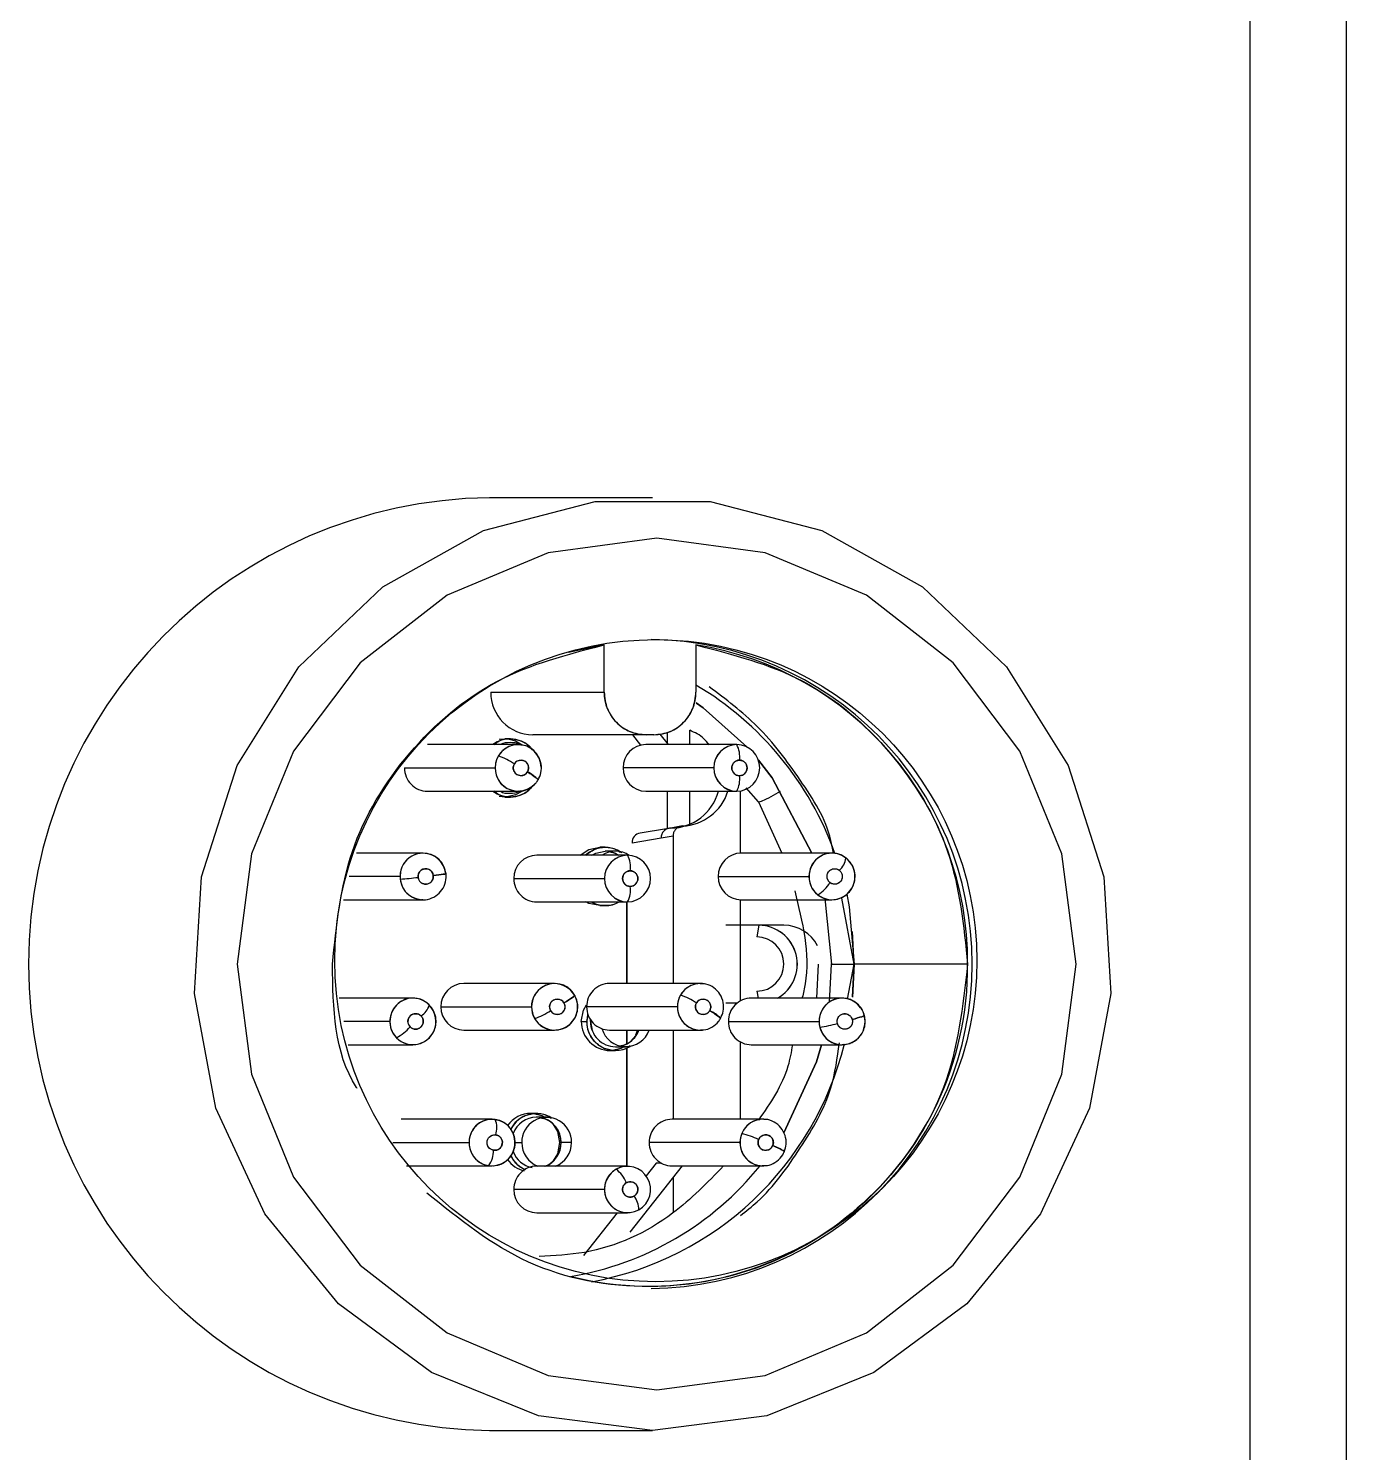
# Model space of a CAD drawing. Header units: millimetres. Extents: x 10 to 584, y 10 to 410.
# Drawn here: x 172.725 to 173.856, y 77.174 to 78.396 of the extents above; entities that cross this region are included whole.
import ezdxf

# ---------------------------------------------------------------- set-up
doc = ezdxf.new("R2010")
doc.units = ezdxf.units.MM

msp = doc.modelspace()

# ---------------------------------------------------------------- linework, layer by layer
at = {"color": 7, "linetype": 'Continuous', "lineweight": 25}
for p, q in [((173.77311, 77.04991), (173.77311, 79.47006)), ((173.85574, 77.04709), (173.85574, 79.47288)), ((173.26047, 77.99332), (173.12039, 77.99332)), ((173.21881, 77.86708), (173.18828, 77.86072)), ((173.21445, 77.86708), (173.21881, 77.86708)), ((173.21881, 77.82665), (173.21881, 77.86708)), ((173.2976, 77.86708), (173.2976, 77.82665)), ((173.12156, 77.82665), (173.21881, 77.82665)), ((173.14511, 77.78159), (173.06721, 77.78159)), ((173.12876, 77.78612), (173.13351, 77.78659)), ((173.13814, 77.78659), (173.13351, 77.78659)), ((173.25492, 77.78998), (173.15768, 77.78998)), ((173.24306, 77.78998), (173.25012, 77.78103)), ((173.33263, 77.78159), (173.25471, 77.78159)), ((173.26148, 77.78998), (173.25492, 77.78998)), ((173.27399, 77.78159), (173.26703, 77.79042)), ((173.04751, 77.76159), (173.12542, 77.76159)), ((173.31293, 77.76159), (173.23502, 77.76159)), ((173.1564, 77.74481), (173.15734, 77.74593)), ((173.3512, 77.73236), (173.34063, 77.74463)), ((173.06721, 77.74159), (173.14511, 77.74159)), ((173.13351, 77.73659), (173.12877, 77.73705)), ((173.13351, 77.73659), (173.13814, 77.73659)), ((173.25471, 77.74159), (173.33263, 77.74159)), ((173.33572, 77.68846), (173.33572, 77.74183)), ((173.3512, 77.73236), (173.37128, 77.68847)), ((173.27228, 77.70946), (173.2498, 77.70569)), ((173.27484, 77.70989), (173.27228, 77.70946)), ((173.28617, 77.71176), (173.27605, 77.70999)), ((173.26767, 77.70132), (173.24275, 77.69714)), ((173.27794, 77.70309), (173.26767, 77.70132)), ((173.27794, 77.70309), (173.27794, 77.57665)), ((173.06345, 77.68847), (173.00635, 77.68847)), ((173.23887, 77.68665), (173.16096, 77.68665)), ((173.21981, 77.69347), (173.21518, 77.69347)), ((173.22872, 77.69014), (173.21981, 77.69014)), ((173.4143, 77.68847), (173.33638, 77.68847)), ((173.04375, 77.66847), (173.00002, 77.66847)), ((173.14127, 77.66665), (173.21917, 77.66665)), ((173.31669, 77.66847), (173.39459, 77.66847)), ((173.39463, 77.66847), (173.39459, 77.66847)), ((172.99527, 77.64847), (173.06345, 77.64847)), ((173.16096, 77.64665), (173.23887, 77.64665)), ((173.23802, 77.64665), (173.23802, 77.57665)), ((173.33572, 77.56169), (173.33572, 77.64848)), ((173.33638, 77.64847), (173.4143, 77.64847)), ((173.40826, 77.64943), (173.41403, 77.59332)), ((173.43334, 77.59332), (173.4227, 77.64991)), ((173.21518, 77.64347), (173.21981, 77.64347)), ((173.34478, 77.62665), (173.32336, 77.62665)), ((173.37305, 77.62665), (173.34478, 77.62665)), ((173.35164, 77.62665), (173.3499, 77.61665)), ((173.43334, 77.59332), (173.43199, 77.62139)), ((173.40245, 77.59332), (173.4009, 77.56409)), ((173.4121, 77.56076), (173.41403, 77.59332)), ((173.41403, 77.59332), (173.41325, 77.59332)), ((173.41403, 77.59332), (173.43334, 77.59332)), ((173.42767, 77.56317), (173.43334, 77.59332)), ((173.43342, 77.59332), (173.43199, 77.56494)), ((173.43199, 77.56523), (173.43334, 77.59332)), ((173.53067, 77.59332), (173.43342, 77.59332)), ((173.17633, 77.57665), (173.09841, 77.57665)), ((173.17843, 77.57635), (173.1769, 77.57664)), ((173.30141, 77.57665), (173.2235, 77.57665)), ((173.05475, 77.56409), (172.99147, 77.56409)), ((173.42299, 77.56409), (173.34508, 77.56409)), ((173.3499, 77.56998), (173.35092, 77.56409)), ((173.42523, 77.56386), (173.42305, 77.56409)), ((173.07872, 77.55665), (173.15663, 77.55665)), ((173.28172, 77.55665), (173.20381, 77.55665)), ((173.20463, 77.55019), (173.20389, 77.54409)), ((173.20389, 77.54409), (173.20502, 77.54987)), ((173.32336, 77.55998), (173.33312, 77.55998)), ((173.03505, 77.54409), (172.99539, 77.54409)), ((173.03505, 77.54409), (173.03525, 77.54409)), ((173.09841, 77.53665), (173.17633, 77.53665)), ((173.17631, 77.53665), (173.17739, 77.53676)), ((173.19926, 77.54409), (173.20389, 77.54409)), ((173.20717, 77.54409), (173.20723, 77.5457)), ((173.20747, 77.54567), (173.20717, 77.54409)), ((173.20717, 77.54409), (173.20817, 77.54409)), ((173.20717, 77.54409), (173.20867, 77.53641)), ((173.2235, 77.53665), (173.30141, 77.53665)), ((173.23802, 77.53665), (173.23802, 77.52499)), ((173.27794, 77.53665), (173.27794, 77.46019)), ((173.32539, 77.54409), (173.4033, 77.54409)), ((173.33572, 77.46019), (173.33572, 77.5265)), ((172.9993, 77.52409), (173.05475, 77.52409)), ((173.22388, 77.5191), (173.2285, 77.5191)), ((173.2285, 77.52243), (173.23742, 77.52243)), ((173.23802, 77.52104), (173.23802, 77.41999)), ((173.34508, 77.52409), (173.42299, 77.52409)), ((173.16062, 77.46519), (173.15599, 77.46519)), ((173.12264, 77.46019), (173.04472, 77.46019)), ((173.12583, 77.45975), (173.12151, 77.46016)), ((173.16953, 77.46186), (173.16062, 77.46186)), ((173.3551, 77.46019), (173.2772, 77.46019)), ((173.03757, 77.44019), (173.10294, 77.44019)), ((173.1032, 77.44019), (173.10294, 77.44019)), ((173.14233, 77.44019), (173.1482, 77.44019)), ((173.18196, 77.44019), (173.18061, 77.44019)), ((173.19087, 77.44019), (173.18196, 77.44019)), ((173.33541, 77.44019), (173.2575, 77.44019)), ((173.04932, 77.42019), (173.12264, 77.42019)), ((173.23887, 77.41999), (173.16096, 77.41999)), ((173.24116, 77.3634), (173.28593, 77.42019)), ((173.26345, 77.4225), (173.25488, 77.41164)), ((173.268, 77.4225), (173.26345, 77.4225)), ((173.2772, 77.42019), (173.3551, 77.42019)), ((173.27794, 77.41006), (173.27794, 77.37986)), ((173.21917, 77.39999), (173.14127, 77.39999)), ((173.16096, 77.37998), (173.23887, 77.37998)), ((173.22993, 77.37998), (173.20102, 77.34332)), ((173.24857, 77.38258), (173.24894, 77.3828)), ((173.12039, 77.19332), (173.26047, 77.19332))]:
    msp.add_line(p, q, dxfattribs=at)
at = {"color": 59, "linetype": 'Continuous', "lineweight": 25}
for p, q in [((173.29225, 77.78159), (173.29225, 77.79391)), ((173.27305, 77.79191), (173.27305, 77.78279)), ((173.27305, 77.74159), (173.27305, 77.70959)), ((173.29225, 77.71332), (173.29225, 77.74159)), ((173.23821, 77.64665), (173.23821, 77.57665)), ((173.23821, 77.53665), (173.23821, 77.52512)), ((173.23821, 77.52111), (173.23821, 77.41999))]:
    msp.add_line(p, q, dxfattribs=at)
at = {"color": 7, "linetype": 'Continuous', "lineweight": 25, "flags": 128}
for points in [[(173.26047, 77.19332), (173.1625, 77.20589), (173.07069, 77.2428), (172.99081, 77.30173), (172.92787, 77.37899), (172.88582, 77.46971), (172.86732, 77.5682), (172.87352, 77.66827), (172.90403, 77.76363), (172.95694, 77.84829), (173.02892, 77.91693), (173.11545, 77.96523), (173.2111, 77.99016), (173.30984, 77.99016), (173.40548, 77.96523), (173.49201, 77.91693), (173.56399, 77.84829), (173.6169, 77.76363), (173.64741, 77.66827), (173.65361, 77.5682), (173.63511, 77.46971), (173.59307, 77.37899), (173.53013, 77.30173), (173.45024, 77.2428), (173.35843, 77.20589), (173.26047, 77.19332)], [(173.62375, 77.59332), (173.61149, 77.68788), (173.57555, 77.776), (173.51836, 77.85167), (173.44384, 77.90973), (173.35707, 77.94623), (173.26394, 77.95868), (173.17081, 77.94623), (173.08404, 77.90973), (173.00952, 77.85167), (172.95234, 77.776), (172.91639, 77.68788), (172.90413, 77.59332), (172.91639, 77.49875), (172.95234, 77.41064), (173.00952, 77.33497), (173.08404, 77.27691), (173.17081, 77.24041), (173.26394, 77.22796), (173.35707, 77.24041), (173.44384, 77.27691), (173.51836, 77.33497), (173.57555, 77.41064), (173.61149, 77.49875), (173.62375, 77.59332)], [(173.34127, 77.77956), (173.30375, 77.8131), (173.29777, 77.81739)], [(173.29795, 77.81725), (173.30375, 77.8131), (173.34127, 77.77956)], [(173.13608, 77.78645), (173.14293, 77.78468), (173.14861, 77.78133)], [(173.15306, 77.75815), (173.15521, 77.75681), (173.15719, 77.75552), (173.15892, 77.75434), (173.16034, 77.7533), (173.16139, 77.75244), (173.16202, 77.75181), (173.16223, 77.75142), (173.162, 77.75128)], [(173.35121, 77.76822), (173.36293, 77.753), (173.39708, 77.68847)], [(173.39708, 77.68847), (173.36293, 77.753), (173.35121, 77.76822)], [(173.14814, 77.74148), (173.14293, 77.73849), (173.13567, 77.73668)], [(173.19828, 77.68665), (173.20576, 77.69157), (173.21518, 77.69347)], [(173.2082, 77.68665), (173.21164, 77.68849), (173.21981, 77.69014)], [(173.22427, 77.68966), (173.22797, 77.68849), (173.23141, 77.68665)], [(173.07228, 77.66924), (173.07479, 77.66954), (173.0771, 77.66983), (173.07914, 77.67009), (173.08083, 77.67033), (173.0821, 77.67052), (173.08291, 77.67066), (173.08321, 77.67075), (173.08301, 77.67078)], [(173.08301, 77.67078), (173.08321, 77.67075), (173.08291, 77.67066), (173.0821, 77.67052), (173.08083, 77.67033), (173.07914, 77.67009), (173.0771, 77.66983), (173.07479, 77.66954), (173.07228, 77.66924)], [(173.21518, 77.64347), (173.20576, 77.64537), (173.20316, 77.64665)], [(173.42693, 77.65335), (173.42911, 77.64236), (173.43342, 77.59332)], [(173.19338, 77.56665), (173.19361, 77.56652), (173.19341, 77.56614), (173.19276, 77.56553), (173.19169, 77.5647), (173.19025, 77.56369), (173.1885, 77.56254), (173.1865, 77.56128), (173.18433, 77.55998)], [(173.18433, 77.55998), (173.1865, 77.56128), (173.1885, 77.56254), (173.19025, 77.56369), (173.19169, 77.5647), (173.19276, 77.56553), (173.19341, 77.56614), (173.19361, 77.56652), (173.19338, 77.56665)], [(173.19926, 77.54409), (173.20113, 77.55366), (173.2037, 77.55842)], [(173.30941, 77.55332), (173.31159, 77.55202), (173.31359, 77.55077), (173.31534, 77.54961), (173.31678, 77.5486), (173.31784, 77.54777), (173.31849, 77.54716), (173.31871, 77.54678), (173.31847, 77.54665)], [(173.43166, 77.54579), (173.43409, 77.54645), (173.43634, 77.54709), (173.43832, 77.54768), (173.43996, 77.54819), (173.44119, 77.54862), (173.44196, 77.54893), (173.44225, 77.54912), (173.44204, 77.54919)], [(173.44204, 77.54919), (173.44225, 77.54912), (173.44196, 77.54893), (173.44119, 77.54862), (173.43996, 77.54819), (173.43832, 77.54768), (173.43634, 77.54709), (173.43409, 77.54645), (173.43166, 77.54579)], [(173.24738, 77.53665), (173.24662, 77.53453), (173.24561, 77.53234)], [(173.23616, 77.52243), (173.2333, 77.521), (173.22604, 77.51919)], [(173.37295, 77.44866), (173.40094, 77.50937), (173.4052, 77.52409)], [(173.4052, 77.52409), (173.40094, 77.50937), (173.37295, 77.44867)], [(173.15831, 77.46508), (173.16541, 77.46329), (173.16845, 77.46176)], [(173.17481, 77.45631), (173.17874, 77.44976), (173.18061, 77.44019)], [(173.18061, 77.44019), (173.17874, 77.43063), (173.17446, 77.42367)], [(173.36347, 77.4376), (173.36578, 77.43659), (173.36792, 77.43562), (173.3698, 77.43472), (173.37135, 77.43394), (173.3725, 77.43329), (173.37322, 77.43281), (173.37347, 77.43252), (173.37326, 77.43242)]]:
    msp.add_lwpolyline(points, dxfattribs=at)
at = {"color": 7, "linetype": 'Continuous', "lineweight": 25}
msp.add_circle((173.26313, 77.59624), 0.27541, dxfattribs=at)
for centre, radius, start, end in [((173.12499, 77.59332), 0.40003, 90.65956, 269.34044), ((173.2562, 77.59332), 0.27835, 270.63931, 89.36069), ((173.25534, 77.595), 0.27534, 359.64895, 81.17092), ((173.15707, 77.59515), 0.27599, 19.72655, 59.39083), ((173.15796, 77.82638), 0.0364, 179.57219, 269.55193), ((173.2552, 77.82638), 0.0364, 179.57219, 269.55193), ((173.2612, 77.82638), 0.0364, 270.44807, 0.42781), ((173.13814, 77.76224), 0.02434, 48.98398, 127.35945), ((173.14511, 77.76184), 0.01969, 1.24044, 180.72511), ((173.1451, 77.76206), 0.01952, 79.72297, 149.79041), ((173.25487, 77.76174), 0.01985, 90.45729, 180.42602), ((173.33287, 77.76159), 0.02, 90.68997, 269.31003), ((173.33278, 77.76174), 0.01985, 90.43406, 180.42614), ((173.314, 77.77149), 0.02119, 351.21655, 28.4603), ((173.33238, 77.76159), 0.02, 270.71308, 89.28692), ((173.14509, 77.76149), 0.0198, 148.33028, 313.87774), ((173.10793, 77.71491), 0.06048, 55.94294, 70.39149), ((173.06736, 77.76143), 0.01984, 179.55082, 269.56587), ((173.14507, 77.76126), 0.01965, 179.05429, 318.46005), ((173.14741, 77.76155), 0.00659, 148.2454, 328.97406), ((173.14745, 77.76162), 0.00659, 328.28836, 148.93111), ((173.14154, 77.73306), 0.02762, 41.52334, 65.34405), ((173.25487, 77.76144), 0.01985, 179.57398, 269.54271), ((173.33278, 77.76144), 0.01985, 179.57386, 269.56594), ((173.33502, 77.76159), 0.00667, 90.70192, 269.29808), ((173.33486, 77.76159), 0.00667, 270.70192, 89.29808), ((173.31402, 77.75168), 0.02117, 331.51914, 8.79826), ((173.13814, 77.76092), 0.02433, 232.61275, 311.05767), ((173.25127, 77.69729), 0.00852, 99.95026, 181.0227), ((173.06342, 77.6687), 0.0197, 6.04064, 187.40671), ((173.06344, 77.66873), 0.01969, 5.83995, 180.75089), ((173.16112, 77.6668), 0.01985, 90.45218, 180.44251), ((173.2198, 77.6691), 0.02437, 54.10544, 133.9122), ((173.22872, 77.66904), 0.0211, 56.26116, 123.38745), ((173.23912, 77.66665), 0.02, 90.69727, 269.30273), ((173.23903, 77.66679), 0.01986, 90.45207, 180.4195), ((173.22024, 77.67655), 0.0212, 351.22244, 28.45441), ((173.23862, 77.66665), 0.02, 270.72039, 89.27961), ((173.33655, 77.66861), 0.01986, 90.48009, 180.4146), ((173.41429, 77.66871), 0.0197, 359.29463, 180.70537), ((173.40927, 77.6867), 0.01722, 311.21469, 352.02452), ((173.06575, 77.66855), 0.00657, 6.03701, 187.41305), ((173.24127, 77.66665), 0.00667, 90.70192, 269.29808), ((173.24111, 77.66665), 0.00667, 270.70192, 89.29808), ((173.06357, 77.66829), 0.01982, 179.47374, 270.95731), ((173.0239, 77.94322), 0.27778, 274.12402, 277.30891), ((173.06355, 77.66826), 0.01978, 186.07751, 274.48048), ((173.06577, 77.66839), 0.00657, 186.03701, 7.41305), ((173.16111, 77.66649), 0.01984, 179.55082, 269.56587), ((173.23903, 77.6665), 0.01985, 179.57386, 269.56594), ((173.22024, 77.65675), 0.0212, 331.54559, 8.77756), ((173.33654, 77.66832), 0.01985, 179.57398, 269.54271), ((173.41429, 77.66823), 0.0197, 179.29842, 0.70158), ((173.3825, 77.68231), 0.03566, 303.67602, 327.58796), ((173.21981, 77.6678), 0.02433, 240.39942, 299.60058), ((173.3512, 77.59327), 0.03339, 299.09319, 89.24119), ((173.35112, 77.59325), 0.03341, 299.22553, 89.10885), ((173.37293, 77.59385), 0.0328, 27.56034, 89.79574), ((173.34961, 77.59332), 0.02334, 270.69942, 89.30058), ((173.25724, 77.5905), 0.27344, 255.86018, 0.5908), ((173.09857, 77.5568), 0.01985, 90.45729, 180.42602), ((173.17627, 77.55675), 0.01978, 30.04193, 210.72454), ((173.17633, 77.55689), 0.0197, 359.29842, 180.70158), ((173.22365, 77.55681), 0.01984, 90.43413, 180.44918), ((173.30153, 77.55682), 0.01982, 85.0833, 180.50053), ((173.30144, 77.55704), 0.01961, 80.71967, 150.63396), ((173.0549, 77.54424), 0.01985, 90.43406, 180.42614), ((173.05452, 77.54421), 0.01993, 359.66541, 73.77484), ((173.17862, 77.55669), 0.00659, 30.01272, 210.75375), ((173.30163, 77.55662), 0.01997, 149.85707, 270.06328), ((173.26423, 77.50796), 0.06205, 56.97772, 71.06936), ((173.30375, 77.55669), 0.00659, 329.24625, 149.98728), ((173.34523, 77.54425), 0.01984, 90.43413, 180.44918), ((173.42294, 77.54431), 0.01972, 36.01444, 195.6255), ((173.42299, 77.54434), 0.0197, 359.29842, 180.70158), ((173.05475, 77.54409), 0.01985, 224.66414, 44.70312), ((173.05707, 77.54409), 0.00662, 44.69, 224.67744), ((173.05706, 77.5441), 0.00662, 224.70622, 44.66122), ((173.05207, 77.56349), 0.01765, 303.34302, 342.03729), ((173.09857, 77.5565), 0.01985, 179.57398, 269.54271), ((173.17633, 77.55641), 0.0197, 179.29842, 0.70158), ((173.13912, 77.60543), 0.06213, 288.9235, 303.00323), ((173.17867, 77.55662), 0.00659, 210.0466, 30.71988), ((173.22365, 77.5565), 0.01984, 179.55082, 269.56587), ((173.3015, 77.55645), 0.01979, 179.40961, 274.59114), ((173.30371, 77.55662), 0.00659, 149.28012, 329.9534), ((173.29808, 77.52754), 0.02816, 42.95786, 66.26457), ((173.05475, 77.54385), 0.0197, 179.29842, 0.70158), ((173.02077, 77.56721), 0.04206, 298.18707, 318.6811), ((173.17632, 77.55627), 0.01958, 209.41658, 325.38452), ((173.22406, 77.5439), 0.02481, 179.55933, 269.56888), ((173.22851, 77.54377), 0.02462, 179.23593, 300.65878), ((173.22867, 77.54393), 0.0215, 179.54975, 269.56065), ((173.23742, 77.54374), 0.02126, 195.86055, 340.53155), ((173.22833, 77.54386), 0.02146, 282.48388, 340.36635), ((173.34523, 77.54394), 0.01984, 179.55082, 269.56587), ((173.42299, 77.54385), 0.0197, 179.29842, 0.70158), ((173.38372, 77.6634), 0.12603, 279.23655, 286.23823), ((173.15877, 77.59051), 0.27416, 280.36437, 346.13651), ((173.15606, 77.44067), 0.02452, 90.14813, 144.65036), ((173.16061, 77.44072), 0.02445, 56.83941, 153.20291), ((173.12263, 77.44043), 0.0197, 359.29463, 180.70537), ((173.1224, 77.44023), 0.01999, 262.68492, 81.32059), ((173.10714, 77.45275), 0.01966, 342.37233, 21.62744), ((173.16082, 77.44035), 0.02151, 90.5345, 158.94986), ((173.16953, 77.44045), 0.02134, 359.29292, 180.70708), ((173.1604, 77.44034), 0.02156, 359.61001, 77.46813), ((173.27735, 77.44035), 0.01985, 90.43908, 180.45561), ((173.35523, 77.44037), 0.01982, 88.09407, 180.51074), ((173.35517, 77.44052), 0.01968, 88.36279, 157.7429), ((173.12263, 77.43995), 0.0197, 179.29842, 0.70158), ((173.12488, 77.4402), 0.00666, 262.62591, 81.33132), ((173.16974, 77.44003), 0.02154, 179.5627, 248.50116), ((173.16035, 77.44007), 0.02161, 291.63995, 0.32715), ((173.16925, 77.44009), 0.02163, 291.65601, 0.28014), ((173.27734, 77.44003), 0.01984, 179.53772, 269.57897), ((173.35525, 77.44012), 0.0199, 156.77778, 277.58296), ((173.35519, 77.43998), 0.01978, 179.39195, 277.84722), ((173.31674, 77.36905), 0.08147, 64.83514, 75.62527), ((173.3574, 77.44014), 0.00658, 156.27789, 337.3113), ((173.35745, 77.44024), 0.00658, 336.30772, 157.28147), ((173.10095, 77.43362), 0.02307, 325.03221, 359.94968), ((173.16098, 77.44006), 0.02496, 207.18635, 247.44431), ((173.16085, 77.44004), 0.02154, 200.59679, 259.90148), ((173.3526, 77.40401), 0.0353, 53.75753, 72.0606), ((173.15611, 77.43977), 0.0246, 215.31156, 256.20622), ((173.16111, 77.40014), 0.01984, 90.43413, 180.44918), ((173.1457, 77.58802), 0.26646, 279.58778, 320.9613), ((173.23898, 77.40005), 0.01993, 119.48892, 298.76789), ((173.23903, 77.40013), 0.01985, 90.43406, 180.42614), ((173.23876, 77.39992), 0.01993, 299.48226, 118.77454), ((173.20966, 77.3935), 0.03084, 23.47637, 50.7641), ((173.24123, 77.40001), 0.00664, 119.51708, 298.74856), ((173.24115, 77.39996), 0.00664, 299.51708, 118.74856), ((173.16112, 77.39983), 0.01985, 179.55749, 269.54782), ((173.23903, 77.39984), 0.01986, 179.5805, 269.54793), ((173.23123, 77.38292), 0.01734, 358.86305, 40.48437)]:
    msp.add_arc(centre, radius, start, end, dxfattribs=at)
for centre, start_param, end_param in [((173.27583, 77.75334), 3.1472912, 4.4377866), ((173.28451, 77.75509), 3.1803685, 4.3956884)]:
    msp.add_ellipse(centre, major_axis=(0, 0.04336), ratio=0.9842078, start_param=start_param, end_param=end_param, dxfattribs=at)
for points, knots in [([(172.98574, 77.59332), (172.9891, 77.62622), (172.99582, 77.69203), (173.04816, 77.77771), (173.12408, 77.84268), (173.18723, 77.85894), (173.21881, 77.86708)], [0, 0, 0, 0, 0.2500093, 0.5000127, 0.7500072, 1, 1, 1, 1]), ([(173.2976, 77.86708), (173.32917, 77.85894), (173.39232, 77.84267), (173.46826, 77.77771), (173.52058, 77.69202), (173.52731, 77.62622), (173.53067, 77.59332)], [0, 0, 0, 0, 0.2499914, 0.5000001, 0.7499919, 1, 1, 1, 1]), ([(173.41546, 77.68849), (173.41485, 77.69217), (173.41106, 77.71502), (173.38714, 77.75204), (173.35339, 77.79785), (173.32327, 77.82045), (173.30894, 77.83121)], [0, 0, 0, 0, 0.0611082, 0.3795246, 0.7047014, 1, 1, 1, 1]), ([(173.21881, 77.82665), (173.21935, 77.82185), (173.22044, 77.81224), (173.22879, 77.80012), (173.24072, 77.79164), (173.25019, 77.79054), (173.25492, 77.78998)], [0, 0, 0, 0, 0.2499801, 0.4999969, 0.7499711, 1, 1, 1, 1]), ([(173.26148, 77.78998), (173.26622, 77.79054), (173.27568, 77.79164), (173.28762, 77.80012), (173.29597, 77.81224), (173.29705, 77.82185), (173.2976, 77.82665)], [0, 0, 0, 0, 0.2500295, 0.5000019, 0.7500193, 1, 1, 1, 1]), ([(173.30894, 77.78143), (173.30751, 77.78326), (173.30315, 77.78889), (173.29664, 77.79189), (173.29225, 77.79391)], [0, 0, 0, 0, 0.3258435, 1, 1, 1, 1]), ([(173.12416, 77.78159), (173.12562, 77.78272), (173.12966, 77.78584), (173.13824, 77.78718), (173.14764, 77.7852), (173.15435, 77.78138), (173.15648, 77.7779), (173.15691, 77.77719)], [0, 0, 0, 0, 0.1492415, 0.4106404, 0.6718383, 0.9331444, 1, 1, 1, 1]), ([(173.14698, 77.78115), (173.14676, 77.7813), (173.14424, 77.78306), (173.13815, 77.78339), (173.13229, 77.78315), (173.12996, 77.78159), (173.12995, 77.78159)], [0, 0, 0, 0, 0.0464053, 0.522177, 0.9983713, 1, 1, 1, 1]), ([(173.16222, 77.75136), (173.16315, 77.75335), (173.16515, 77.75762), (173.16518, 77.76506), (173.16251, 77.7723), (173.15728, 77.77797), (173.15107, 77.78125), (173.14683, 77.78126), (173.14512, 77.78127)], [0, 0, 0, 0, 0.1561962, 0.3352066, 0.5161441, 0.6976562, 0.8786886, 1, 1, 1, 1]), ([(173.15306, 77.75815), (173.15253, 77.75745), (173.15148, 77.75606), (173.14944, 77.75515), (173.14777, 77.75487), (173.14604, 77.75494), (173.14439, 77.75558), (173.14299, 77.75659), (173.14183, 77.75789), (173.14109, 77.75951), (173.14082, 77.76124), (173.14088, 77.763), (173.14143, 77.76421), (173.14181, 77.76502)], [0, 0, 0, 0, 0.125288, 0.2491914, 0.3118294, 0.3725808, 0.4996827, 0.5621407, 0.6225536, 0.7498032, 0.811295, 0.8730327, 1, 1, 1, 1]), ([(173.14181, 77.76502), (173.14233, 77.76572), (173.14338, 77.76712), (173.14542, 77.76802), (173.1471, 77.76831), (173.14882, 77.76823), (173.15047, 77.7676), (173.15187, 77.76658), (173.15304, 77.76529), (173.15376, 77.76366), (173.15405, 77.76194), (173.15397, 77.76017), (173.15343, 77.75897), (173.15306, 77.75815)], [0, 0, 0, 0, 0.1250754, 0.2493443, 0.3120073, 0.3723922, 0.4995284, 0.5621149, 0.6226564, 0.7497849, 0.8115412, 0.873123, 1, 1, 1, 1]), ([(173.33494, 77.75492), (173.33408, 77.75502), (173.33235, 77.75521), (173.33054, 77.75652), (173.32945, 77.75783), (173.32862, 77.75937), (173.3283, 77.76114), (173.32844, 77.76288), (173.32892, 77.76456), (173.32993, 77.76603), (173.33124, 77.76716), (173.33276, 77.76802), (173.33406, 77.76816), (173.33494, 77.76825)], [0, 0, 0, 0, 0.1253427, 0.249261, 0.3118636, 0.3723832, 0.4996305, 0.5621222, 0.6226339, 0.7498579, 0.8115705, 0.8731289, 1, 1, 1, 1]), ([(173.33494, 77.76825), (173.33581, 77.76815), (173.33753, 77.76796), (173.33933, 77.76664), (173.34045, 77.76534), (173.34126, 77.76379), (173.34158, 77.76203), (173.34144, 77.76029), (173.34096, 77.75861), (173.33995, 77.75714), (173.33864, 77.75601), (173.33712, 77.75515), (173.33582, 77.75501), (173.33494, 77.75492)], [0, 0, 0, 0, 0.1253459, 0.2492674, 0.311968, 0.3724741, 0.4995394, 0.5622224, 0.622553, 0.7499382, 0.8115298, 0.873097, 1, 1, 1, 1]), ([(173.1567, 77.74565), (173.15633, 77.74506), (173.15426, 77.7417), (173.14763, 77.73798), (173.13825, 77.73599), (173.12966, 77.73733), (173.12562, 77.74045), (173.12416, 77.74159)], [0, 0, 0, 0, 0.0568636, 0.320951, 0.584929, 0.8491102, 1, 1, 1, 1]), ([(173.1451, 77.7419), (173.14592, 77.74181), (173.14923, 77.74145), (173.15486, 77.74375), (173.15969, 77.7475), (173.16163, 77.75048), (173.16222, 77.75136)], [0, 0, 0, 0, 0.1195687, 0.4830563, 0.8458605, 1, 1, 1, 1]), ([(173.12995, 77.74159), (173.12996, 77.74158), (173.13211, 77.73978), (173.13824, 77.73989), (173.14427, 77.74012), (173.14682, 77.74191), (173.14707, 77.74208)], [0, 0, 0, 0, 0.0017508, 0.4750351, 0.9478993, 1, 1, 1, 1]), ([(173.27605, 77.70999), (173.27495, 77.70985), (173.27273, 77.70958), (173.26996, 77.70758), (173.26802, 77.70472), (173.26779, 77.70246), (173.26767, 77.70132)], [0, 0, 0, 0, 0.24987, 0.4999059, 0.7500187, 1, 1, 1, 1]), ([(173.28617, 77.71176), (173.28521, 77.71163), (173.2833, 77.71136), (173.28079, 77.70977), (173.27895, 77.70748), (173.27805, 77.70512), (173.27797, 77.70361), (173.27794, 77.70309)], [0, 0, 0, 0, 0.2203659, 0.4404412, 0.6604366, 0.8807019, 1, 1, 1, 1]), ([(173.08317, 77.67073), (173.08271, 77.67292), (173.08173, 77.67758), (173.07717, 77.68353), (173.07077, 77.68768), (173.06585, 77.68822), (173.06351, 77.68847)], [0, 0, 0, 0, 0.23070174, 0.49112324, 0.75741522, 1, 1, 1, 1]), ([(173.20314, 77.68665), (173.20545, 77.68851), (173.21032, 77.69241), (173.21977, 77.69396), (173.22778, 77.6929), (173.23143, 77.69015), (173.23248, 77.68936)], [0, 0, 0, 0, 0.27368379, 0.57544572, 0.87697027, 1, 1, 1, 1]), ([(173.23068, 77.68665), (173.22982, 77.68736), (173.22796, 77.68887), (173.22558, 77.6891), (173.22431, 77.68923)], [0, 0, 0, 0, 0.4658462, 1, 1, 1, 1]), ([(173.42632, 77.68431), (173.42475, 77.68534), (173.42119, 77.68768), (173.41503, 77.68879), (173.40877, 77.68798), (173.40315, 77.68538), (173.39841, 77.6809), (173.39534, 77.6751), (173.39431, 77.66893), (173.39513, 77.66257), (173.39777, 77.65681), (173.40089, 77.65391), (173.40227, 77.65263)], [0, 0, 0, 0, 0.0904018, 0.2048582, 0.2952484, 0.3948796, 0.500009, 0.6051359, 0.7048068, 0.7952313, 0.9095869, 1, 1, 1, 1]), ([(173.42664, 77.68403), (173.42502, 77.68516), (173.42244, 77.68695), (173.4181, 77.68824), (173.41561, 77.68839), (173.4143, 77.68847)], [0, 0, 0, 0, 0.4416257, 0.7053188, 1, 1, 1, 1]), ([(173.4143, 77.64847), (173.41641, 77.64867), (173.42062, 77.64907), (173.42614, 77.65208), (173.43024, 77.65617), (173.43299, 77.66104), (173.4344, 77.66676), (173.43396, 77.67323), (173.43136, 77.67951), (173.42817, 77.68257), (173.42664, 77.68403)], [0, 0, 0, 0, 0.1290785, 0.2565896, 0.3749578, 0.4797035, 0.5953982, 0.7306554, 0.8704499, 1, 1, 1, 1]), ([(173.05924, 77.6677), (173.05924, 77.66858), (173.05923, 77.67034), (173.0603, 77.67232), (173.06146, 77.67358), (173.06287, 77.67459), (173.06456, 77.67511), (173.06628, 77.67518), (173.06798, 77.67488), (173.06953, 77.67403), (173.0708, 77.67285), (173.0718, 77.67141), (173.07209, 77.67011), (173.07228, 77.66924)], [0, 0, 0, 0, 0.1251162, 0.2493164, 0.3118721, 0.3723969, 0.4994511, 0.5621168, 0.6225844, 0.7496394, 0.8115473, 0.8730639, 1, 1, 1, 1]), ([(173.24119, 77.65999), (173.24032, 77.66008), (173.2386, 77.66028), (173.2368, 77.66159), (173.23568, 77.66289), (173.23487, 77.66444), (173.23455, 77.6662), (173.23469, 77.66794), (173.23517, 77.66963), (173.23618, 77.67109), (173.23748, 77.67223), (173.23901, 77.67308), (173.24031, 77.67322), (173.24119, 77.67332)], [0, 0, 0, 0, 0.1253475, 0.2492556, 0.3119582, 0.3724612, 0.4995198, 0.5622002, 0.6225277, 0.7499062, 0.8112015, 0.8730955, 1, 1, 1, 1]), ([(173.24119, 77.67332), (173.24205, 77.67322), (173.24377, 77.67303), (173.24559, 77.67172), (173.24668, 77.6704), (173.24751, 77.66886), (173.24783, 77.6671), (173.24768, 77.66536), (173.2472, 77.66367), (173.24619, 77.66221), (173.24489, 77.66107), (173.24337, 77.66022), (173.24206, 77.66008), (173.24119, 77.65999)], [0, 0, 0, 0, 0.12534357, 0.24926273, 0.31186581, 0.37238191, 0.49963168, 0.56212449, 0.62263669, 0.749857, 0.81157, 0.87313606, 1, 1, 1, 1]), ([(173.4126, 77.66319), (173.41198, 77.66381), (173.41073, 77.66503), (173.41008, 77.66719), (173.41, 77.66891), (173.41027, 77.67064), (173.41108, 77.67223), (173.41224, 77.67353), (173.41364, 77.67455), (173.41531, 77.6751), (173.41703, 77.67518), (173.41875, 77.67492), (173.41986, 77.67422), (173.42061, 77.67375)], [0, 0, 0, 0, 0.1251797, 0.2492991, 0.3118179, 0.3723882, 0.499664, 0.5621257, 0.6226787, 0.7498517, 0.8113971, 0.8732602, 1, 1, 1, 1]), ([(173.4126, 77.66319), (173.41214, 77.66362), (173.4111, 77.66458), (173.41022, 77.6665), (173.40994, 77.66862), (173.4103, 77.67068), (173.41131, 77.67262), (173.4129, 77.67411), (173.41477, 77.67498), (173.41685, 77.67524), (173.41891, 77.67487), (173.42009, 77.67409), (173.42061, 77.67375)], [0, 0, 0, 0, 0.0902934, 0.204838, 0.295154, 0.3949494, 0.5001462, 0.6052107, 0.704773, 0.7953068, 0.9096589, 1, 1, 1, 1]), ([(173.42061, 77.67375), (173.42108, 77.67332), (173.42212, 77.67236), (173.42299, 77.67044), (173.42327, 77.66832), (173.42293, 77.66626), (173.4219, 77.66433), (173.42032, 77.66283), (173.41845, 77.66197), (173.41636, 77.6617), (173.41431, 77.66207), (173.41312, 77.66285), (173.4126, 77.66319)], [0, 0, 0, 0, 0.0906682, 0.2048479, 0.295329, 0.3950348, 0.5002173, 0.6049733, 0.7048508, 0.7953607, 0.9096828, 1, 1, 1, 1]), ([(173.42061, 77.67375), (173.42124, 77.67314), (173.42249, 77.67192), (173.42313, 77.66976), (173.42323, 77.66804), (173.42295, 77.6663), (173.42213, 77.66471), (173.42098, 77.66341), (173.41958, 77.66239), (173.4179, 77.66184), (173.41619, 77.66176), (173.41447, 77.66203), (173.41335, 77.66272), (173.4126, 77.66319)], [0, 0, 0, 0, 0.1251495, 0.2492389, 0.3119502, 0.372318, 0.4997346, 0.5621757, 0.6227141, 0.7499166, 0.8114472, 0.8729554, 1, 1, 1, 1]), ([(173.07228, 77.66924), (173.07229, 77.66836), (173.0723, 77.6666), (173.07122, 77.66462), (173.07007, 77.66336), (173.06865, 77.66235), (173.06697, 77.66183), (173.06525, 77.66176), (173.06355, 77.66207), (173.06199, 77.6629), (173.06074, 77.6641), (173.05972, 77.66553), (173.05943, 77.66683), (173.05924, 77.6677)], [0, 0, 0, 0, 0.125307, 0.2493389, 0.3120282, 0.3724508, 0.4995061, 0.5621722, 0.6226322, 0.7496956, 0.8113304, 0.8730629, 1, 1, 1, 1]), ([(173.06208, 77.64877), (173.06263, 77.64865), (173.06562, 77.64802), (173.07124, 77.64969), (173.0776, 77.65371), (173.08198, 77.66), (173.08352, 77.66606), (173.08329, 77.66966), (173.08322, 77.67075)], [0, 0, 0, 0, 0.0480064, 0.26293416, 0.47660408, 0.69052549, 0.90559203, 1, 1, 1, 1]), ([(173.23111, 77.64665), (173.23049, 77.6462), (173.22726, 77.64385), (173.21981, 77.64317), (173.21235, 77.64384), (173.20912, 77.6462), (173.2085, 77.64665)], [0, 0, 0, 0, 0.0953682, 0.4998438, 0.9046377, 1, 1, 1, 1]), ([(173.38234, 77.65605), (173.38898, 77.62929), (173.39661, 77.59857), (173.38973, 77.56856), (173.38884, 77.5647)], [0, 0, 0, 0, 0.871337, 1, 1, 1, 1]), ([(173.40227, 77.65263), (173.40384, 77.65163), (173.40738, 77.64936), (173.4118, 77.64818), (173.41422, 77.6485), (173.41432, 77.64851)], [0, 0, 0, 0, 0.43169418, 0.97765684, 1, 1, 1, 1]), ([(173.00696, 77.4867), (173.0068, 77.48695), (172.98695, 77.51712), (172.98634, 77.55537), (172.98574, 77.59332)], [0, 0, 0, 0, 0.0081592, 1, 1, 1, 1]), ([(173.53067, 77.59332), (173.52657, 77.5571), (173.51837, 77.48468), (173.4554, 77.39262), (173.36522, 77.33096), (173.25854, 77.30983), (173.15039, 77.32953), (173.09456, 77.37449), (173.06685, 77.3968)], [0, 0, 0, 0, 0.1670758, 0.3341479, 0.5012317, 0.6683116, 0.8353915, 1, 1, 1, 1]), ([(173.19361, 77.56645), (173.19292, 77.56756), (173.1914, 77.57), (173.18785, 77.57318), (173.18343, 77.57571), (173.18001, 77.57615), (173.17843, 77.57635)], [0, 0, 0, 0, 0.208757, 0.4572582, 0.7485994, 1, 1, 1, 1]), ([(173.31869, 77.54673), (173.31959, 77.54873), (173.32152, 77.55303), (173.32141, 77.56047), (173.31862, 77.56767), (173.31329, 77.57323), (173.30707, 77.57641), (173.30286, 77.57635), (173.3012, 77.57633)], [0, 0, 0, 0, 0.1566547, 0.3361442, 0.5176495, 0.699764, 0.8811352, 1, 1, 1, 1]), ([(173.06471, 77.5613), (173.06462, 77.56137), (173.06267, 77.56289), (173.05826, 77.56403), (173.05201, 77.56423), (173.04607, 77.56243), (173.04075, 77.55869), (173.03692, 77.55338), (173.03502, 77.54741), (173.03496, 77.541), (173.03676, 77.53492), (173.03945, 77.5316), (173.04064, 77.53014)], [0, 0, 0, 0, 0.0058468, 0.1309179, 0.2297456, 0.3386174, 0.4536071, 0.5684591, 0.6774117, 0.7761947, 0.9011986, 1, 1, 1, 1]), ([(173.06914, 77.55779), (173.06838, 77.55855), (173.06675, 77.56019), (173.06353, 77.56216), (173.0595, 77.56375), (173.05645, 77.56397), (173.05483, 77.56409)], [0, 0, 0, 0, 0.2012079, 0.4332741, 0.699254, 1, 1, 1, 1]), ([(173.17296, 77.55332), (173.17261, 77.55413), (173.17192, 77.55574), (173.17213, 77.55799), (173.17269, 77.55961), (173.1736, 77.5611), (173.17494, 77.56227), (173.1765, 77.56301), (173.17818, 77.56342), (173.17993, 77.56328), (173.18155, 77.56269), (173.18304, 77.56178), (173.18381, 77.56071), (173.18433, 77.55998)], [0, 0, 0, 0, 0.1252232, 0.2492221, 0.3119449, 0.3723326, 0.4995153, 0.5621915, 0.6226224, 0.7497147, 0.811363, 0.873101, 1, 1, 1, 1]), ([(173.17739, 77.53676), (173.17839, 77.53683), (173.181, 77.537), (173.1852, 77.53854), (173.18971, 77.54149), (173.19345, 77.54591), (173.19578, 77.55131), (173.19645, 77.55694), (173.19569, 77.56212), (173.19427, 77.56507), (173.19361, 77.56645)], [0, 0, 0, 0, 0.0745052, 0.1933662, 0.3272349, 0.4708335, 0.6169067, 0.7574363, 0.8862635, 1, 1, 1, 1]), ([(173.29804, 77.55998), (173.29856, 77.56069), (173.29959, 77.56211), (173.30161, 77.56305), (173.30328, 77.56337), (173.30501, 77.56332), (173.30667, 77.56272), (173.30808, 77.56172), (173.30927, 77.56045), (173.31003, 77.55883), (173.31034, 77.55712), (173.3103, 77.55535), (173.30977, 77.55414), (173.30941, 77.55332)], [0, 0, 0, 0, 0.1252498, 0.2493572, 0.3118174, 0.3725351, 0.499671, 0.5620073, 0.6226392, 0.7498724, 0.8113701, 0.873079, 1, 1, 1, 1]), ([(173.44221, 77.54907), (173.44172, 77.5506), (173.44062, 77.55402), (173.4369, 77.55891), (173.43208, 77.56214), (173.4279, 77.56364), (173.4259, 77.5638), (173.42523, 77.56386)], [0, 0, 0, 0, 0.2017639, 0.4502502, 0.749293, 0.9161549, 1, 1, 1, 1]), ([(173.05236, 77.53944), (173.05183, 77.54014), (173.05077, 77.54153), (173.05042, 77.54376), (173.05058, 77.54547), (173.05109, 77.54715), (173.05212, 77.54861), (173.05344, 77.54973), (173.05497, 77.55054), (173.0567, 77.55084), (173.05842, 77.55068), (173.06008, 77.55017), (173.06109, 77.54932), (173.06177, 77.54875)], [0, 0, 0, 0, 0.1251941, 0.249265, 0.311823, 0.3723668, 0.4996637, 0.5621452, 0.6224829, 0.7498117, 0.8112007, 0.8731051, 1, 1, 1, 1]), ([(173.06177, 77.54875), (173.0623, 77.54805), (173.06336, 77.54666), (173.0637, 77.54443), (173.06355, 77.54272), (173.06304, 77.54104), (173.06201, 77.53958), (173.06069, 77.53846), (173.05916, 77.53764), (173.05742, 77.53735), (173.05571, 77.53751), (173.05405, 77.53801), (173.05304, 77.53887), (173.05236, 77.53944)], [0, 0, 0, 0, 0.1252037, 0.2492841, 0.3118461, 0.372215, 0.499678, 0.5621643, 0.6225066, 0.7498111, 0.8111863, 0.8730954, 1, 1, 1, 1]), ([(173.05466, 77.52409), (173.05643, 77.52423), (173.05998, 77.5245), (173.06491, 77.52669), (173.06902, 77.52993), (173.07225, 77.53418), (173.07443, 77.53959), (173.07489, 77.54606), (173.0732, 77.55265), (173.07046, 77.55612), (173.06914, 77.55779)], [0, 0, 0, 0, 0.1142857, 0.2297003, 0.3425286, 0.4498448, 0.5722132, 0.7153029, 0.8629244, 1, 1, 1, 1]), ([(173.18433, 77.55998), (173.18468, 77.55917), (173.18537, 77.55756), (173.18516, 77.55532), (173.1846, 77.55369), (173.18369, 77.5522), (173.18234, 77.55104), (173.18079, 77.55029), (173.17911, 77.54988), (173.17735, 77.55002), (173.17573, 77.5506), (173.17425, 77.55152), (173.17348, 77.55259), (173.17296, 77.55332)], [0, 0, 0, 0, 0.12525638, 0.24931286, 0.31205509, 0.37245444, 0.49967091, 0.56203142, 0.6228351, 0.74996117, 0.81163358, 0.87306186, 1, 1, 1, 1]), ([(173.30941, 77.55332), (173.3089, 77.55261), (173.30787, 77.55119), (173.30585, 77.55025), (173.30418, 77.54993), (173.30246, 77.54999), (173.3008, 77.55059), (173.29938, 77.55158), (173.29818, 77.55285), (173.29744, 77.55447), (173.29713, 77.55619), (173.29715, 77.55795), (173.29768, 77.55917), (173.29804, 77.55998)], [0, 0, 0, 0, 0.1250171, 0.2491466, 0.3119751, 0.3723251, 0.4994759, 0.562127, 0.6227716, 0.749855, 0.8113585, 0.8730641, 1, 1, 1, 1]), ([(173.41896, 77.5424), (173.41883, 77.54327), (173.41858, 77.54501), (173.41937, 77.54712), (173.42033, 77.54854), (173.42159, 77.54974), (173.42319, 77.5505), (173.42488, 77.55081), (173.42661, 77.55075), (173.42827, 77.55015), (173.42968, 77.54915), (173.43088, 77.54787), (173.43134, 77.54663), (173.43166, 77.54579)], [0, 0, 0, 0, 0.1253053, 0.2492142, 0.3117815, 0.3723172, 0.4994552, 0.5622164, 0.6225546, 0.7498726, 0.8113472, 0.8729434, 1, 1, 1, 1]), ([(173.41896, 77.5424), (173.41885, 77.54302), (173.41861, 77.54443), (173.41906, 77.5465), (173.42012, 77.54835), (173.42164, 77.54976), (173.4236, 77.55067), (173.42576, 77.55086), (173.42776, 77.55039), (173.42958, 77.54931), (173.43098, 77.54774), (173.43145, 77.54639), (173.43166, 77.54579)], [0, 0, 0, 0, 0.0903324, 0.2047282, 0.2951953, 0.3949448, 0.4998458, 0.6051121, 0.7048299, 0.795276, 0.9096134, 1, 1, 1, 1]), ([(173.42293, 77.52409), (173.42519, 77.52431), (173.42893, 77.52467), (173.43382, 77.52712), (173.43765, 77.53025), (173.44073, 77.53452), (173.44254, 77.53945), (173.4431, 77.54445), (173.4425, 77.54758), (173.44221, 77.54907)], [0, 0, 0, 0, 0.1849372, 0.3075461, 0.4453968, 0.5911696, 0.7368441, 0.8748914, 1, 1, 1, 1]), ([(173.44125, 77.53663), (173.44194, 77.53893), (173.44317, 77.54307), (173.44239, 77.54731), (173.44204, 77.54919)], [0, 0, 0, 0, 0.5558617, 1, 1, 1, 1]), ([(173.24112, 77.52316), (173.24009, 77.52239), (173.23646, 77.51966), (173.22843, 77.51857), (173.21885, 77.52037), (173.21069, 77.52596), (173.20499, 77.53427), (173.20426, 77.54082), (173.20389, 77.54409)], [0, 0, 0, 0, 0.0740524, 0.2593133, 0.4444284, 0.6295817, 0.8148044, 1, 1, 1, 1]), ([(173.23289, 77.52331), (173.23418, 77.5235), (173.23824, 77.52409), (173.24375, 77.52855), (173.24779, 77.5333), (173.24834, 77.53637), (173.24839, 77.53665)], [0, 0, 0, 0, 0.1806029, 0.5703782, 0.9600205, 1, 1, 1, 1]), ([(173.30163, 77.53697), (173.30248, 77.53689), (173.30583, 77.53658), (173.31146, 77.53898), (173.31623, 77.54283), (173.31812, 77.54583), (173.31869, 77.54673)], [0, 0, 0, 0, 0.1245374, 0.4859851, 0.8464189, 1, 1, 1, 1]), ([(173.40395, 77.539), (173.40457, 77.53722), (173.40598, 77.53316), (173.4102, 77.52845), (173.41563, 77.52526), (173.42077, 77.52383), (173.42406, 77.52431), (173.42531, 77.5245)], [0, 0, 0, 0, 0.1982431, 0.4490702, 0.6472503, 0.8659356, 1, 1, 1, 1]), ([(173.43166, 77.54579), (173.43177, 77.54517), (173.43201, 77.54376), (173.43155, 77.54169), (173.43049, 77.53984), (173.42898, 77.53843), (173.42701, 77.53753), (173.42486, 77.53733), (173.42286, 77.5378), (173.42104, 77.53888), (173.41964, 77.54045), (173.41917, 77.5418), (173.41896, 77.5424)], [0, 0, 0, 0, 0.0903588, 0.2048647, 0.2953582, 0.3948607, 0.5000562, 0.6049968, 0.7047438, 0.7952163, 0.909587, 1, 1, 1, 1]), ([(173.43166, 77.54579), (173.43178, 77.54492), (173.43203, 77.54318), (173.43125, 77.54107), (173.43028, 77.53965), (173.42902, 77.53845), (173.42742, 77.53769), (173.42573, 77.53738), (173.42401, 77.53744), (173.42235, 77.53805), (173.42094, 77.53904), (173.41974, 77.54032), (173.41927, 77.54156), (173.41896, 77.5424)], [0, 0, 0, 0, 0.1251408, 0.2492771, 0.3118684, 0.3724274, 0.4995314, 0.5619471, 0.6226833, 0.7496334, 0.8114386, 0.8730585, 1, 1, 1, 1]), ([(173.33572, 77.37752), (173.34064, 77.38139), (173.36101, 77.39741), (173.38742, 77.43469), (173.4146, 77.4802), (173.41891, 77.51266), (173.42064, 77.52574)], [0, 0, 0, 0, 0.1075681, 0.4456041, 0.7766123, 1, 1, 1, 1]), ([(173.38037, 77.52409), (173.37932, 77.51789), (173.37529, 77.49416), (173.36142, 77.47416), (173.35118, 77.45939)], [0, 0, 0, 0, 0.2614193, 1, 1, 1, 1]), ([(173.13871, 77.45104), (173.14006, 77.45345), (173.14299, 77.45872), (173.15103, 77.46389), (173.16053, 77.46573), (173.1686, 77.46462), (173.17224, 77.46188), (173.17329, 77.46108)], [0, 0, 0, 0, 0.1982269, 0.4335495, 0.6687746, 0.9041808, 1, 1, 1, 1]), ([(173.12542, 77.45999), (173.12355, 77.4601), (173.11933, 77.46036), (173.11343, 77.45824), (173.10836, 77.45442), (173.10475, 77.44934), (173.10277, 77.44307), (173.10293, 77.43649), (173.10502, 77.4306), (173.10882, 77.42547), (173.11391, 77.42178), (173.11803, 77.42082), (173.11986, 77.42039)], [0, 0, 0, 0, 0.0904098, 0.2047553, 0.2951778, 0.3948451, 0.4999386, 0.6050701, 0.7047693, 0.7951381, 0.9095975, 1, 1, 1, 1]), ([(173.12376, 77.42022), (173.12598, 77.42058), (173.13038, 77.42127), (173.13584, 77.42488), (173.13967, 77.42946), (173.14219, 77.43511), (173.14278, 77.44085), (173.14176, 77.44619), (173.13992, 77.45038), (173.13711, 77.45409), (173.1336, 77.45695), (173.12978, 77.4589), (173.12711, 77.45947), (173.12583, 77.45975)], [0, 0, 0, 0, 0.1151194, 0.2284111, 0.3286672, 0.4199781, 0.5449366, 0.6194588, 0.6986595, 0.7793085, 0.858166, 0.932353, 1, 1, 1, 1]), ([(173.18196, 77.44019), (173.18164, 77.44304), (173.181, 77.44873), (173.17604, 77.4558), (173.17038, 77.46018), (173.16636, 77.46077), (173.16512, 77.46095)], [0, 0, 0, 0, 0.2899125, 0.57979834, 0.86967477, 1, 1, 1, 1]), ([(173.37347, 77.43249), (173.37411, 77.43458), (173.37549, 77.43909), (173.37448, 77.44646), (173.37082, 77.45329), (173.36484, 77.45805), (173.35935, 77.46032), (173.35627, 77.45999), (173.35571, 77.45993)], [0, 0, 0, 0, 0.1696031, 0.3647586, 0.5619114, 0.7592443, 0.9557838, 1, 1, 1, 1]), ([(173.12402, 77.4336), (173.12318, 77.43382), (173.1215, 77.43426), (173.1199, 77.43581), (173.11898, 77.43726), (173.11839, 77.43891), (173.11831, 77.4407), (173.1187, 77.44241), (173.11941, 77.444), (173.12061, 77.44532), (173.12206, 77.44625), (173.12369, 77.44687), (173.125, 77.44682), (173.12588, 77.44679)], [0, 0, 0, 0, 0.1250188, 0.2492373, 0.3117432, 0.372202, 0.4995523, 0.5621323, 0.6224513, 0.7496936, 0.8112099, 0.8729994, 1, 1, 1, 1]), ([(173.12402, 77.4336), (173.12341, 77.43373), (173.12204, 77.43405), (173.12035, 77.43529), (173.11908, 77.43699), (173.11839, 77.43896), (173.11833, 77.44115), (173.11898, 77.44324), (173.12019, 77.44493), (173.12188, 77.44621), (173.12385, 77.44691), (173.12526, 77.44683), (173.12588, 77.44679)], [0, 0, 0, 0, 0.0902684, 0.2046816, 0.2951142, 0.3947291, 0.4999491, 0.6049, 0.7048367, 0.7952014, 0.9094461, 1, 1, 1, 1]), ([(173.12588, 77.44679), (173.12672, 77.44657), (173.1284, 77.44613), (173.13001, 77.44457), (173.13092, 77.44312), (173.13152, 77.44147), (173.13159, 77.43968), (173.1312, 77.43798), (173.13049, 77.43638), (173.12929, 77.43507), (173.12784, 77.43414), (173.12621, 77.43351), (173.1249, 77.43356), (173.12402, 77.4336)], [0, 0, 0, 0, 0.1250179, 0.2492218, 0.311889, 0.3721621, 0.4995041, 0.5620816, 0.6225695, 0.749656, 0.8111751, 0.8730263, 1, 1, 1, 1]), ([(173.14127, 77.44904), (173.14113, 77.44886), (173.14086, 77.44853), (173.14081, 77.4481), (173.14079, 77.4479)], [0, 0, 0, 0, 0.5269515, 1, 1, 1, 1]), ([(173.16784, 77.41999), (173.16816, 77.42004), (173.17121, 77.4206), (173.17601, 77.42468), (173.18101, 77.43163), (173.18164, 77.43734), (173.18196, 77.44019)], [0, 0, 0, 0, 0.0371746, 0.3581489, 0.6791337, 1, 1, 1, 1]), ([(173.36347, 77.4376), (173.36305, 77.43683), (173.3622, 77.4353), (173.36031, 77.43411), (173.35869, 77.43359), (173.35697, 77.43342), (173.35525, 77.43381), (173.35372, 77.43461), (173.35239, 77.43573), (173.35144, 77.43723), (173.35092, 77.4389), (173.35074, 77.44065), (173.35112, 77.44193), (173.35138, 77.44279)], [0, 0, 0, 0, 0.1252156, 0.2492431, 0.311949, 0.3721803, 0.4993814, 0.5622098, 0.6224784, 0.7498507, 0.8112402, 0.8730084, 1, 1, 1, 1]), ([(173.35138, 77.44279), (173.3518, 77.44356), (173.35264, 77.44509), (173.35454, 77.44627), (173.35615, 77.4468), (173.35787, 77.44697), (173.3596, 77.44658), (173.36112, 77.44577), (173.36246, 77.44466), (173.36341, 77.44315), (173.36392, 77.44149), (173.36411, 77.43973), (173.36373, 77.43846), (173.36347, 77.4376)], [0, 0, 0, 0, 0.1250182, 0.2493721, 0.3117262, 0.3723369, 0.4995513, 0.5620541, 0.6226182, 0.7497935, 0.8113737, 0.8729953, 1, 1, 1, 1]), ([(173.15141, 77.41705), (173.15134, 77.41707), (173.14813, 77.41771), (173.14307, 77.42182), (173.14013, 77.42691), (173.1388, 77.42922)], [0, 0, 0, 0, 0.0123302, 0.5531829, 1, 1, 1, 1]), ([(173.35451, 77.42045), (173.35646, 77.42046), (173.36092, 77.42047), (173.36724, 77.42383), (173.37149, 77.4283), (173.37301, 77.43152), (173.37347, 77.43249)], [0, 0, 0, 0, 0.2423109, 0.5543918, 0.8660442, 1, 1, 1, 1]), ([(173.32128, 77.42019), (173.30742, 77.40586), (173.27425, 77.37154), (173.21664, 77.34511), (173.17605, 77.3431), (173.16301, 77.34246)], [0, 0, 0, 0, 0.3274118, 0.7838866, 1, 1, 1, 1]), ([(173.24442, 77.39418), (173.24362, 77.39383), (173.24203, 77.39314), (173.23982, 77.39338), (173.23822, 77.39396), (173.23676, 77.3949), (173.23562, 77.39627), (173.23491, 77.39786), (173.2345, 77.39957), (173.23468, 77.40135), (173.23526, 77.40299), (173.23617, 77.40449), (173.23724, 77.40527), (173.23795, 77.40579)], [0, 0, 0, 0, 0.1253588, 0.2494317, 0.3120701, 0.3724006, 0.4995204, 0.5620565, 0.6226841, 0.749862, 0.8113369, 0.8731412, 1, 1, 1, 1]), ([(173.23795, 77.40579), (173.23875, 77.40613), (173.24035, 77.40682), (173.24256, 77.40659), (173.24415, 77.406), (173.24562, 77.40507), (173.24675, 77.4037), (173.24747, 77.40211), (173.24786, 77.4004), (173.2477, 77.39862), (173.24712, 77.39698), (173.2462, 77.39548), (173.24514, 77.3947), (173.24442, 77.39418)], [0, 0, 0, 0, 0.1253771, 0.2494681, 0.311764, 0.3724209, 0.4995592, 0.5621044, 0.6226559, 0.7498226, 0.8113094, 0.8731227, 1, 1, 1, 1])]:
    msp.add_open_spline(points, degree=3, knots=knots, dxfattribs=at)
at = {"color": 59, "linetype": 'Continuous', "lineweight": 25}
msp.add_open_spline([(173.3512, 77.73236), (173.35223, 77.73259), (173.35438, 77.73308), (173.36123, 77.7364), (173.36736, 77.74), (173.37011, 77.74161)], degree=3, knots=[0, 0, 0, 0, 0.3400626, 0.7043594, 1, 1, 1, 1], dxfattribs=at)

doc.saveas('drawing.dxf')
